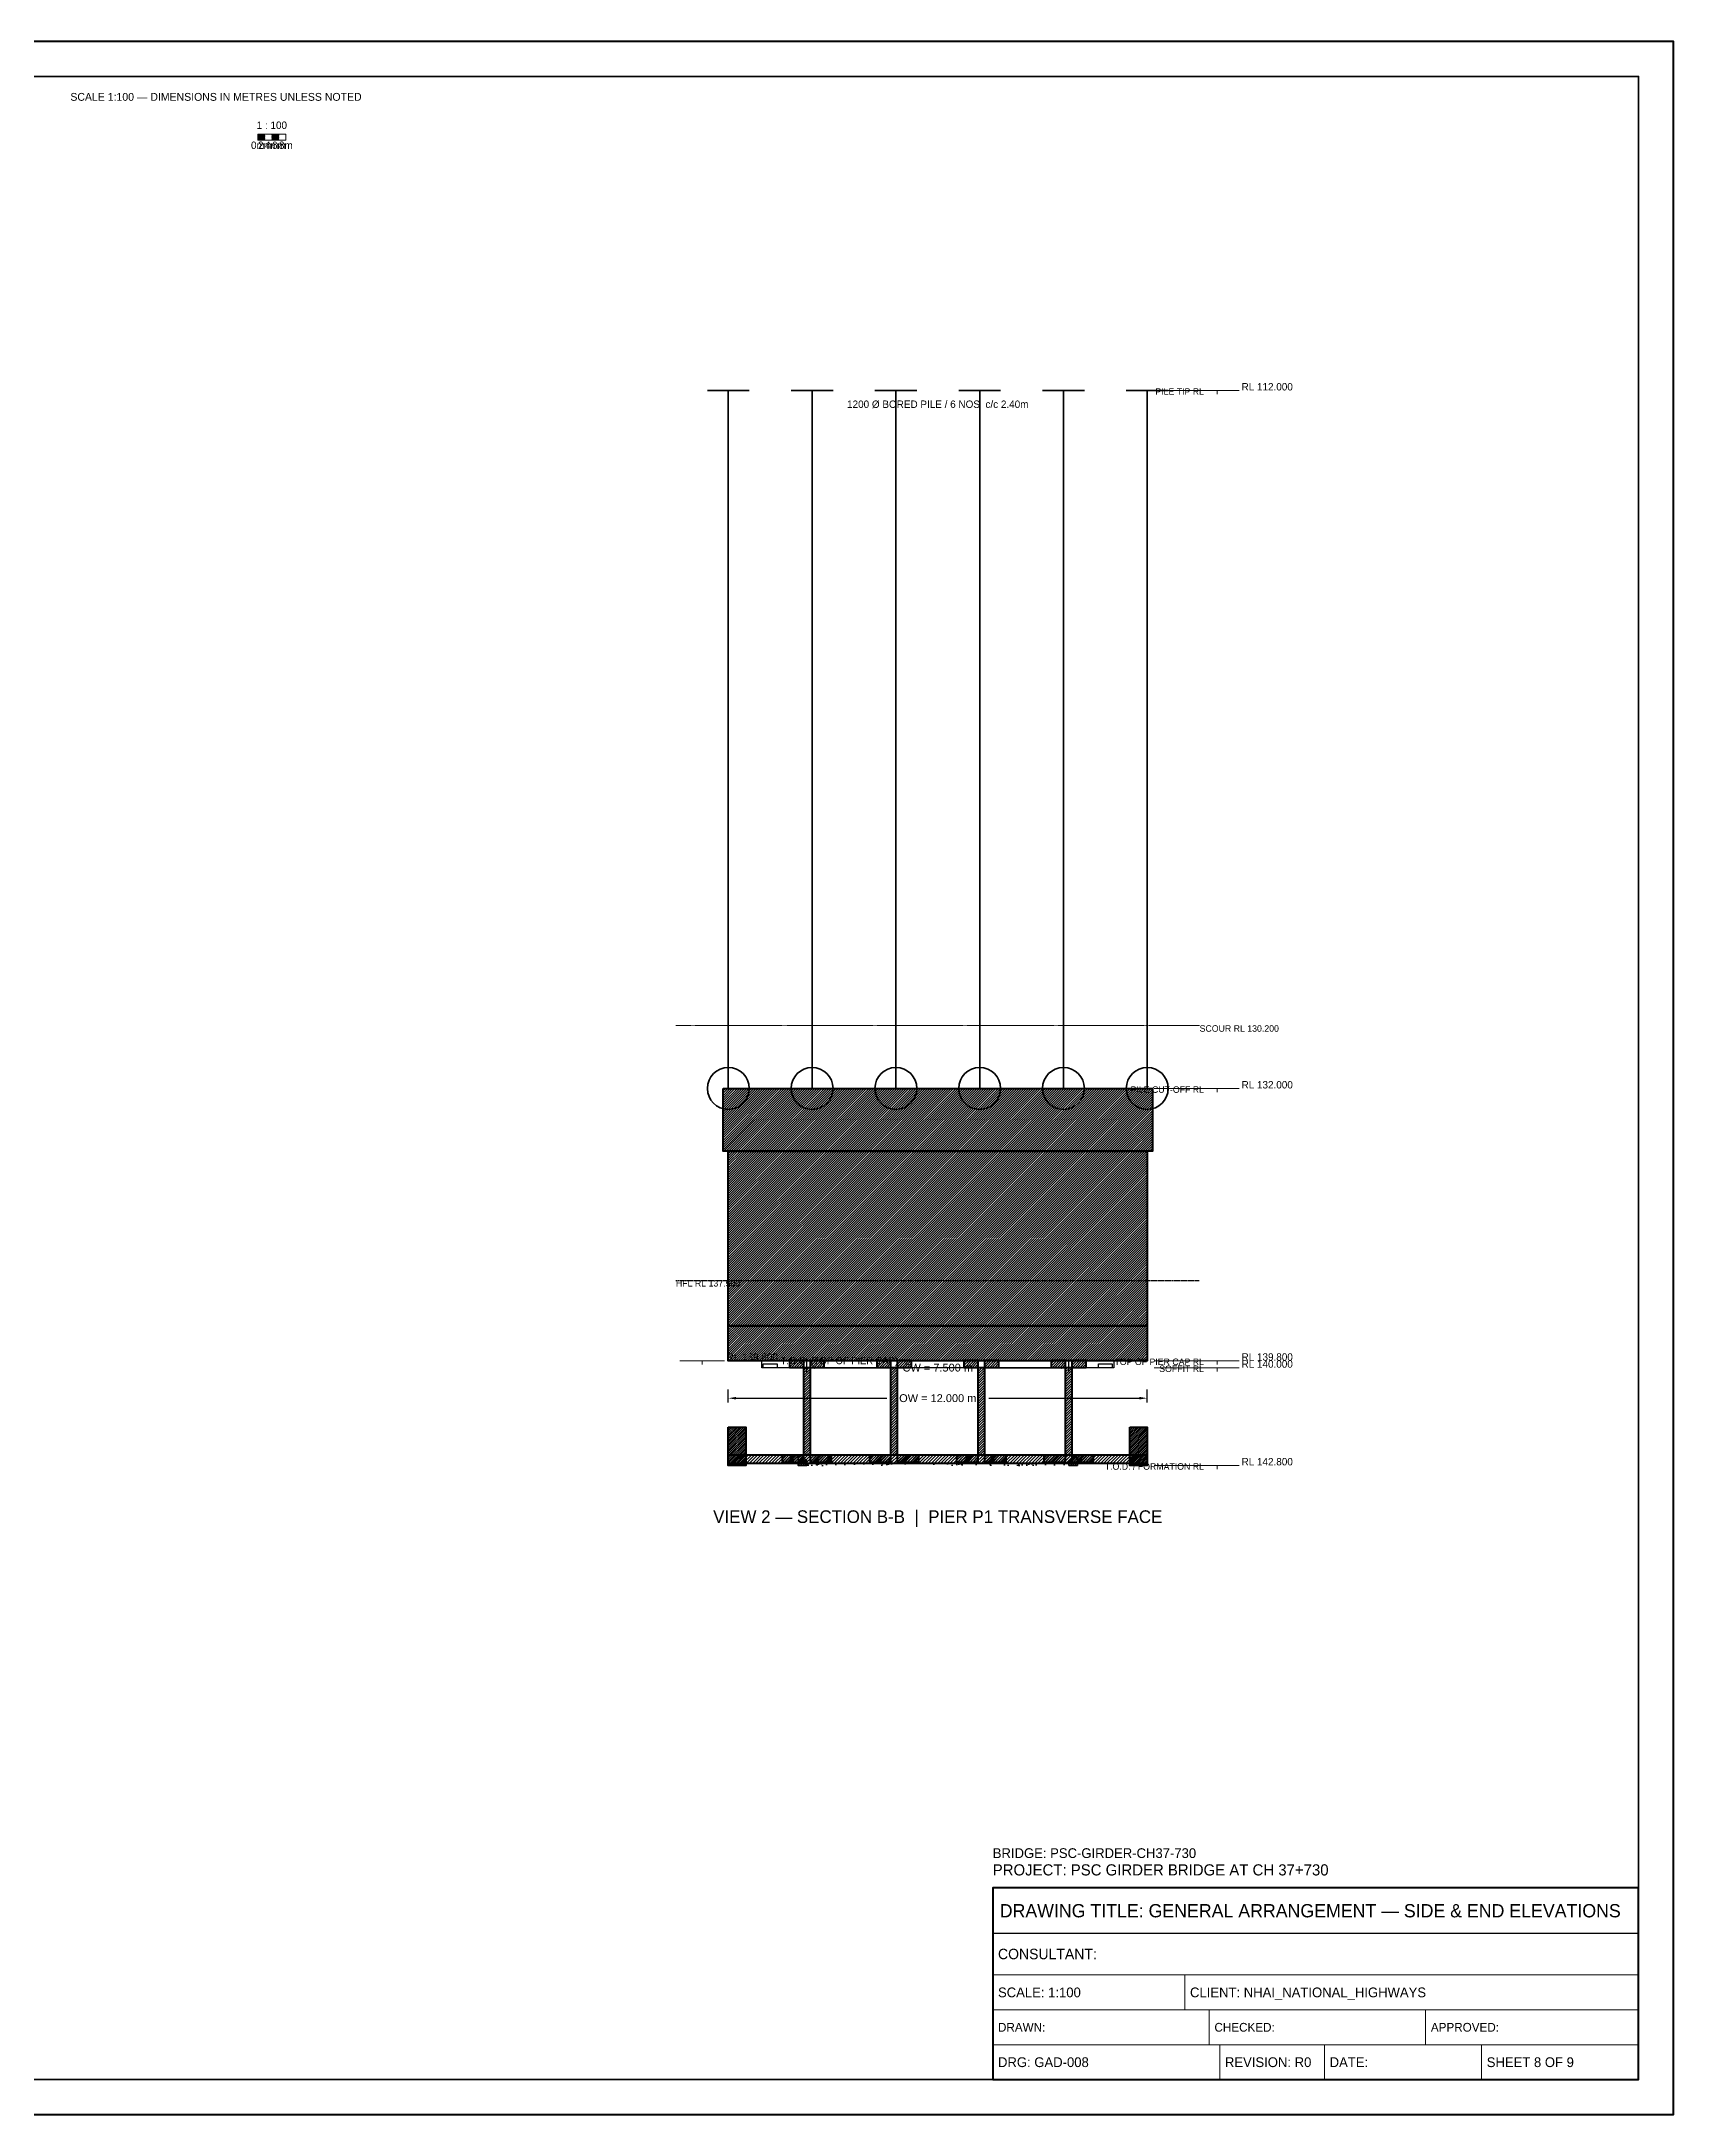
# Model space of a CAD drawing. Header units: metres. Extents: x 0 to 841, y 0 to 594.
# Drawn here: x 374 to 841, y 0 to 594 of the extents above; entities that cross this region are included whole.
import ezdxf
from ezdxf.enums import TextEntityAlignment as Align

# ---------------------------------------------------------------- set-up
doc = ezdxf.new("R2010")
doc.units = ezdxf.units.M
doc.linetypes.add('DASHED', pattern=[0.5, 0.375, -0.125])
doc.linetypes.add('DASHED2', pattern=[0.25, 0.1875, -0.0625])
for name, color, linetype, lineweight in [('BORDER-INNER', 7, 'Continuous', 35), ('BORDER-OUTER', 7, 'Continuous', 70), ('CIVIL-HFL', 5, 'DASHED', 25), ('CIVIL-SCOUR', 1, 'DASHED2', 18), ('DIM-LEVEL', 3, 'Continuous', 18), ('DIM-LINEAR', 3, 'Continuous', 18), ('FOUND-CAP', 2, 'Continuous', 35), ('FOUND-PILE', 4, 'Continuous', 35), ('STRUC-HATCHING', 8, 'Continuous', 18), ('SUB-BEARING', 5, 'Continuous', 25), ('SUB-PIER', 2, 'Continuous', 35), ('SUPER-DECK', 2, 'Continuous', 50), ('SUPER-GIRDER', 1, 'Continuous', 35), ('SUPER-KERB', 7, 'Continuous', 25), ('SUPER-PARAPET', 2, 'Continuous', 35), ('SUPER-WEARING', 8, 'Continuous', 25), ('SYM-SCALE', 7, 'Continuous', 13), ('TEXT-GENERAL', 7, 'Continuous', 18), ('TEXT-HEADER', 7, 'Continuous', 25), ('TEXT-LEVEL', 5, 'Continuous', 18), ('TEXT-SPEC', 7, 'Continuous', 13), ('TEXT-TITLE', 7, 'Continuous', 25), ('TITLEBLK-BOX', 7, 'Continuous', 50), ('TITLEBLK-TEXT', 7, 'Continuous', 18)]:
    doc.layers.add(name, color=color, linetype=linetype, lineweight=lineweight)
doc.styles.add('BRIDGE_STD', font='Arial.ttf')
doc.dimstyles.new('pmb100', dxfattribs={"dimtxt": 2.5, "dimasz": 0.9375, "dimexe": 2.5, "dimexo": 2.5, "dimtad": 0, "dimtih": 1, "dimdec": 0, "dimtxsty": 'BRIDGE_STD', "dimcen": 2.5, "dimazin": 3, "dimtfac": 1, "dimtmove": 0, "dimatfit": 3})

msp = doc.modelspace()

# ---------------------------------------------------------------- hatches: boundary and pattern name
at = {"layer": 'STRUC-HATCHING'}
h = msp.add_hatch(dxfattribs=at)
h.set_pattern_fill('ANSI31', scale=0.15)
h.paths.add_polyline_path([(568.75, 294), (691.75, 294), (691.75, 276), (568.75, 276)])
h = msp.add_hatch(dxfattribs=at)
h.set_pattern_fill('ANSI31', scale=0.15)
h.paths.add_polyline_path([(570.25, 276), (690.25, 276), (690.25, 226), (570.25, 226)])
h = msp.add_hatch(dxfattribs=at)
h.set_pattern_fill('ANSI31', scale=0.15)
h.paths.add_polyline_path([(570.25, 226), (690.25, 226), (690.25, 216), (570.25, 216)])
h = msp.add_hatch(dxfattribs=at)
h.set_pattern_fill('ANSI31', scale=0.16)
h.paths.add_polyline_path([(585.75, 189), (599.75, 189), (599.75, 186.84), (593.75, 186.84), (593.75, 216.16), (597.65, 216.16), (597.65, 214), (587.85, 214), (587.85, 216.16), (591.75, 216.16), (591.75, 186.84), (585.75, 186.84)])
h = msp.add_hatch(dxfattribs=at)
h.set_pattern_fill('ANSI31', scale=0.16)
h.paths.add_polyline_path([(610.75, 189), (624.75, 189), (624.75, 186.84), (618.75, 186.84), (618.75, 216.16), (622.65, 216.16), (622.65, 214), (612.85, 214), (612.85, 216.16), (616.75, 216.16), (616.75, 186.84), (610.75, 186.84)])
h = msp.add_hatch(dxfattribs=at)
h.set_pattern_fill('ANSI31', scale=0.16)
h.paths.add_polyline_path([(635.75, 189), (649.75, 189), (649.75, 186.84), (643.75, 186.84), (643.75, 216.16), (647.65, 216.16), (647.65, 214), (637.85, 214), (637.85, 216.16), (641.75, 216.16), (641.75, 186.84), (635.75, 186.84)])
h = msp.add_hatch(dxfattribs=at)
h.set_pattern_fill('ANSI31', scale=0.16)
h.paths.add_polyline_path([(660.75, 189), (674.75, 189), (674.75, 186.84), (668.75, 186.84), (668.75, 216.16), (672.65, 216.16), (672.65, 214), (662.85, 214), (662.85, 216.16), (666.75, 216.16), (666.75, 186.84), (660.75, 186.84)])
h = msp.add_hatch(dxfattribs=at)
h.set_pattern_fill('ANSI31', scale=0.12)
h.paths.add_polyline_path([(570.25, 197), (575.25, 197), (575.25, 186), (570.25, 186)])
h = msp.add_hatch(dxfattribs=at)
h.set_pattern_fill('ANSI31', scale=0.12)
h.paths.add_polyline_path([(685.25, 197), (690.25, 197), (690.25, 186), (685.25, 186)])
h = msp.add_hatch(dxfattribs=at)
h.set_pattern_fill('ANSI31', scale=0.2)
h.paths.add_polyline_path([(570.25, 189), (690.25, 189), (690.25, 186.5), (570.25, 186.5)])
h = msp.add_hatch(dxfattribs=at)
h.set_pattern_fill('ANSI31', scale=0.14)
h.paths.add_polyline_path([(592.75, 186), (590.25, 186), (590.25, 188.2), (591, 189.08), (592.75, 187.32)])
h = msp.add_hatch(dxfattribs=at)
h.set_pattern_fill('ANSI31', scale=0.14)
h.paths.add_polyline_path([(667.75, 186), (670.25, 186), (670.25, 188.2), (669.5, 189.08), (667.75, 187.32)])
at = {"layer": 'SUPER-WEARING'}
h = msp.add_hatch(dxfattribs=at)
h.set_pattern_fill('AR-SAND', scale=0.04)
h.paths.add_polyline_path([(592.75, 186.5), (667.75, 186.5), (667.75, 186), (592.75, 186)])
at = {"layer": 'SYM-SCALE'}
h = msp.add_hatch(dxfattribs=at)
h.set_pattern_fill('SOLID')
h.paths.add_polyline_path([(435.5, 565.75), (437.5, 565.75), (437.5, 567.45), (435.5, 567.45)])
h = msp.add_hatch(dxfattribs=at)
h.set_pattern_fill('SOLID')
h.paths.add_polyline_path([(439.5, 565.75), (441.5, 565.75), (441.5, 567.45), (439.5, 567.45)])

# ---------------------------------------------------------------- linework, layer by layer
at = {"layer": 'BORDER-INNER'}
msp.add_lwpolyline([(10, 10), (831, 10), (831, 584), (10, 584), (10, 10)], dxfattribs=at)
at = {"layer": 'BORDER-OUTER'}
msp.add_lwpolyline([(0, 0), (841, 0), (841, 594), (0, 594), (0, 0)], dxfattribs=at)
at = {"layer": 'CIVIL-HFL', "color": 5, "linetype": 'DASHED'}
msp.add_line((555.25, 239), (705.25, 239), dxfattribs=at)
at = {"layer": 'CIVIL-SCOUR', "color": 1, "linetype": 'DASHED2'}
msp.add_line((555.25, 312), (705.25, 312), dxfattribs=at)
at = {"layer": 'DIM-LEVEL', "color": 5}
for p, q in [((710.25, 494), (692.25, 494)), ((710.25, 294), (692.25, 294)), ((710.25, 216), (692.25, 216)), ((710.25, 214), (692.25, 214)), ((710.25, 186), (692.25, 186))]:
    msp.add_line(p, q, dxfattribs=at)
at = {"layer": 'DIM-LEVEL'}
for p, q in [((703.875, 494), (716.625, 494)), ((710.25, 494), (710.25, 492.938)), ((703.875, 294), (716.625, 294)), ((710.25, 294), (710.25, 292.938)), ((556.375, 216), (569.125, 216)), ((562.75, 216), (562.75, 214.938)), ((703.875, 216), (716.625, 216)), ((703.875, 214), (716.625, 214)), ((710.25, 216), (710.25, 214.938)), ((710.25, 214), (710.25, 212.938)), ((703.875, 186), (716.625, 186)), ((710.25, 186), (710.25, 184.938))]:
    msp.add_line(p, q, dxfattribs=at)
at = {"layer": 'FOUND-CAP', "lineweight": 40}
msp.add_lwpolyline([(568.75, 294), (691.75, 294), (691.75, 276), (568.75, 276), (568.75, 294)], dxfattribs=at)
at = {"layer": 'FOUND-PILE', "color": 4, "lineweight": 35}
for p, q in [((564.25, 494), (576.25, 494)), ((570.25, 294), (570.25, 494)), ((588.25, 494), (600.25, 494)), ((594.25, 294), (594.25, 494)), ((612.25, 494), (624.25, 494)), ((618.25, 294), (618.25, 494)), ((636.25, 494), (648.25, 494)), ((642.25, 294), (642.25, 494)), ((660.25, 494), (672.25, 494)), ((666.25, 294), (666.25, 494)), ((684.25, 494), (696.25, 494)), ((690.25, 294), (690.25, 494))]:
    msp.add_line(p, q, dxfattribs=at)
at = {"layer": 'FOUND-PILE', "color": 4}
for centre in [(570.25, 294), (594.25, 294), (618.25, 294), (642.25, 294), (666.25, 294), (690.25, 294)]:
    msp.add_circle(centre, 6, dxfattribs=at)
at = {"layer": 'SUB-BEARING', "lineweight": 30}
for points in [[(580.25, 215.1), (584.25, 215.1), (584.25, 214), (580.25, 214), (580.25, 215.1)], [(676.25, 215.1), (680.25, 215.1), (680.25, 214), (676.25, 214), (676.25, 215.1)]]:
    msp.add_lwpolyline(points, dxfattribs=at)
at = {"layer": 'SUB-PIER', "lineweight": 50}
for points in [[(570.25, 276), (690.25, 276), (690.25, 226), (570.25, 226), (570.25, 276)], [(570.25, 226), (690.25, 226), (690.25, 216), (570.25, 216), (570.25, 226)]]:
    msp.add_lwpolyline(points, dxfattribs=at)
at = {"layer": 'SUB-PIER', "lineweight": 30}
msp.add_lwpolyline([(579.85, 216), (680.65, 216), (680.65, 214), (579.85, 214), (579.85, 216)], dxfattribs=at)
at = {"layer": 'SUPER-DECK', "lineweight": 50}
msp.add_lwpolyline([(570.25, 189), (690.25, 189), (690.25, 186.5), (570.25, 186.5), (570.25, 189)], dxfattribs=at)
at = {"layer": 'SUPER-GIRDER', "lineweight": 40}
for points in [[(585.75, 189), (599.75, 189), (599.75, 186.84), (593.75, 186.84), (593.75, 216.16), (597.65, 216.16), (597.65, 214), (587.85, 214), (587.85, 216.16), (591.75, 216.16), (591.75, 186.84), (585.75, 186.84), (585.75, 189)], [(610.75, 189), (624.75, 189), (624.75, 186.84), (618.75, 186.84), (618.75, 216.16), (622.65, 216.16), (622.65, 214), (612.85, 214), (612.85, 216.16), (616.75, 216.16), (616.75, 186.84), (610.75, 186.84), (610.75, 189)], [(635.75, 189), (649.75, 189), (649.75, 186.84), (643.75, 186.84), (643.75, 216.16), (647.65, 216.16), (647.65, 214), (637.85, 214), (637.85, 216.16), (641.75, 216.16), (641.75, 186.84), (635.75, 186.84), (635.75, 189)], [(660.75, 189), (674.75, 189), (674.75, 186.84), (668.75, 186.84), (668.75, 216.16), (672.65, 216.16), (672.65, 214), (662.85, 214), (662.85, 216.16), (666.75, 216.16), (666.75, 186.84), (660.75, 186.84), (660.75, 189)]]:
    msp.add_lwpolyline(points, dxfattribs=at)
at = {"layer": 'SUPER-KERB', "lineweight": 35}
for points in [[(592.75, 186), (590.25, 186), (590.25, 188.2), (591, 189.08), (592.75, 187.32), (592.75, 186)], [(667.75, 186), (670.25, 186), (670.25, 188.2), (669.5, 189.08), (667.75, 187.32), (667.75, 186)]]:
    msp.add_lwpolyline(points, dxfattribs=at)
at = {"layer": 'SUPER-PARAPET', "lineweight": 40}
for points in [[(570.25, 197), (575.25, 197), (575.25, 186), (570.25, 186), (570.25, 197)], [(685.25, 197), (690.25, 197), (690.25, 186), (685.25, 186), (685.25, 197)]]:
    msp.add_lwpolyline(points, dxfattribs=at)
at = {"layer": 'SYM-SCALE'}
msp.add_lwpolyline([(435.5, 565.75), (443.5, 565.75), (443.5, 567.45), (435.5, 567.45), (435.5, 565.75)], dxfattribs=at)
at = {"layer": 'TITLEBLK-BOX', "lineweight": 50}
msp.add_lwpolyline([(646, 10), (831, 10), (831, 65), (646, 65), (646, 10)], dxfattribs=at)
at = {"layer": 'TITLEBLK-BOX', "lineweight": 30}
msp.add_lwpolyline([(646, 52), (831, 52), (831, 65), (646, 65), (646, 52)], dxfattribs=at)
at = {"layer": 'TITLEBLK-BOX', "lineweight": 18}
for points in [[(646, 40), (831, 40), (831, 52), (646, 52), (646, 40)], [(646, 30), (701, 30), (701, 40), (646, 40), (646, 30)], [(701, 30), (831, 30), (831, 40), (701, 40), (701, 30)], [(646, 20), (708, 20), (708, 30), (646, 30), (646, 20)], [(708, 20), (770, 20), (770, 30), (708, 30), (708, 20)], [(770, 20), (831, 20), (831, 30), (770, 30), (770, 20)], [(646, 10), (711, 10), (711, 20), (646, 20), (646, 10)], [(711, 10), (741, 10), (741, 20), (711, 20), (711, 10)], [(741, 10), (786, 10), (786, 20), (741, 20), (741, 10)], [(786, 10), (831, 10), (831, 20), (786, 20), (786, 10)]]:
    msp.add_lwpolyline(points, dxfattribs=at)

# ---------------------------------------------------------------- texts
at = {"layer": 'CIVIL-HFL', "color": 5}
msp.add_text('HFL RL 137.500', height=1.875, dxfattribs=at).set_placement((555.25, 237.25))
at = {"layer": 'CIVIL-SCOUR', "color": 1}
msp.add_text('SCOUR RL 130.200', height=1.875, dxfattribs=at).set_placement((705.25, 310.25))
at = {"layer": 'TEXT-GENERAL'}
for s, p in [('1 : 100', (439.5, 568.938)), ('0m', (435.5, 563.2)), ('2m', (437.5, 563.2)), ('4m', (439.5, 563.2)), ('6m', (441.5, 563.2)), ('8m', (443.5, 563.2)), ('1200 Ø BORED PILE / 6 NOS  c/c 2.40m', (630.25, 489))]:
    msp.add_text(s, height=2.125, dxfattribs=at).set_placement(p, align=Align.CENTER)
at = {"layer": 'TEXT-HEADER'}
msp.add_text('T.O.C. (TOP OF PIER CAP)', height=2, dxfattribs=at).set_placement((585.25, 215))
msp.add_text('VIEW 2 — SECTION B-B  |  PIER P1 TRANSVERSE FACE', height=3.625, dxfattribs=at).set_placement((630.25, 169.5), align=Align.CENTER)
at = {"layer": 'TEXT-LEVEL'}
for s, p in [('PILE TIP RL', (706.5, 492.75)), ('PILE CUT-OFF RL', (706.5, 292.75)), ('TOP OF PIER CAP RL', (706.5, 214.75)), ('SOFFIT RL', (706.5, 212.75)), ('T.O.D. / FORMATION RL', (706.5, 184.75))]:
    msp.add_text(s, height=1.875, dxfattribs=at).set_placement(p, align=Align.RIGHT)
for s, p in [('RL 112.000', (717.263, 494)), ('RL 132.000', (717.263, 294)), ('RL 139.800', (569.763, 216)), ('RL 139.800', (717.263, 216)), ('RL 140.000', (717.263, 214)), ('RL 142.800', (717.263, 186))]:
    msp.add_text(s, height=2.125, dxfattribs=at).set_placement(p)
at = {"layer": 'TEXT-SPEC', "color": 8}
msp.add_text('SCALE 1:100 — DIMENSIONS IN METRES UNLESS NOTED', height=2.25, dxfattribs=at).set_placement((423.5, 577), align=Align.CENTER)
at = {"layer": 'TEXT-TITLE'}
for s, height, p in [('PROJECT: PSC GIRDER BRIDGE AT CH 37+730', 3.2, (646, 68.5)), ('DRAWING TITLE: GENERAL ARRANGEMENT — SIDE & END ELEVATIONS', 3.8, (648, 56.5))]:
    msp.add_text(s, height=height, dxfattribs=at).set_placement(p)
at = {"layer": 'TITLEBLK-TEXT'}
for s, height, p in [('BRIDGE: PSC-GIRDER-CH37-730', 2.8, (646, 73.5)), ('CONSULTANT: ', 3, (647.5, 44.5)), ('SCALE: 1:100', 2.8, (647.5, 33.6)), ('CLIENT: NHAI_NATIONAL_HIGHWAYS', 2.8, (702.5, 33.6)), ('DRAWN: ', 2.5, (647.5, 23.75)), ('CHECKED: ', 2.5, (709.5, 23.75)), ('APPROVED: ', 2.5, (771.5, 23.75)), ('DRG: GAD-008', 2.8, (647.5, 13.6)), ('REVISION: R0', 2.8, (712.5, 13.6)), ('DATE: ', 2.8, (742.5, 13.6)), ('SHEET 8 OF 9', 2.8, (787.5, 13.6))]:
    msp.add_text(s, height=height, dxfattribs=at).set_placement(p)

# ---------------------------------------------------------------- dimensions: what is measured, and where the dimension line sits
at = {"layer": 'DIM-LINEAR'}
for base, p1, p2, text in [((592.75, 214), (592.75, 210.25), (667.75, 210.25), 'CW = 7.500 m'), ((570.25, 205.25), (570.25, 201.5), (690.25, 201.5), 'OW = 12.000 m')]:
    msp.add_linear_dim(base=base, p1=p1, p2=p2, text=text, dimstyle='pmb100', override={"dimtxt": 2.25, "dimasz": 2.25, "dimgap": 0.9, "dimclrt": 3}, dxfattribs=at).render()

doc.saveas('drawing.dxf')
